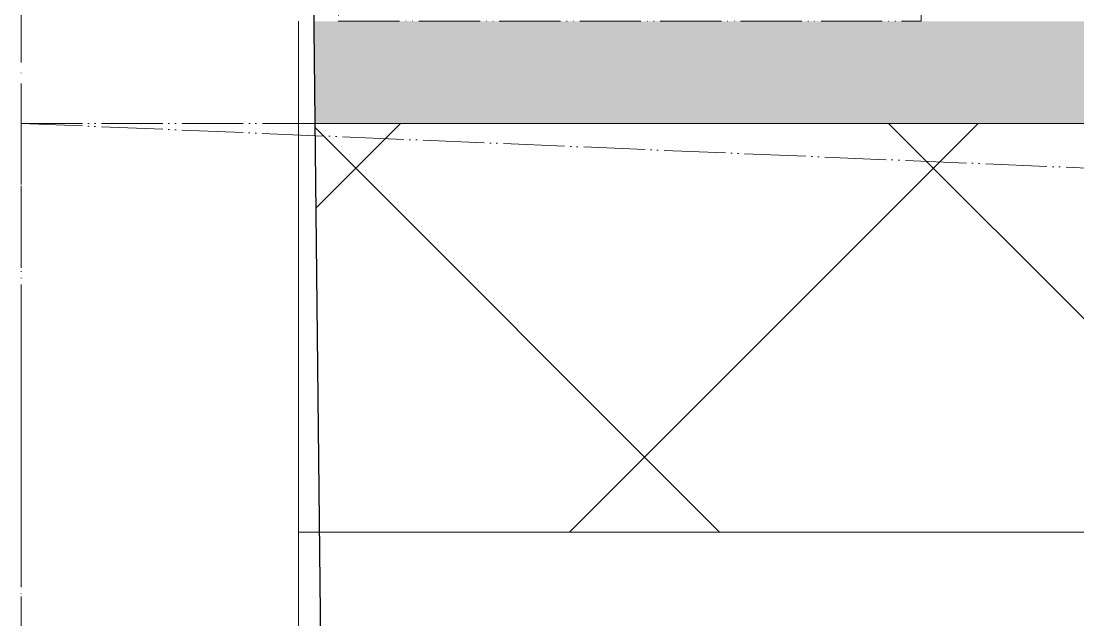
# Model space of a CAD drawing. Header units: millimetres. Extents: x -13069 to 207500, y -71366 to 56785.
# Drawn here: x 41849.6 to 42108.3, y 8445.5 to 8592 of the extents above; entities that cross this region are included whole.
import ezdxf

# ---------------------------------------------------------------- set-up
doc = ezdxf.new("R2010")
doc.units = ezdxf.units.MM
doc.linetypes.add('ADSK_Линия сетки', pattern=[25, 20, -2.5, 0, -2.5])
doc.linetypes.add('ADSK_Штрихпунктирная 2 точки_ш15 п1_5 п1_5 п1_5', pattern=[19.5, 15, -1.5, 0, -1.5, 0, -1.5])
doc.layers.add('Линии', color=7, linetype='Continuous', lineweight=9, true_color=0x00a600)
for name, color, linetype, lineweight in [('Оси', 7, 'Continuous', 9), ('Стены внутренние', 7, 'Continuous', 18), ('Стены несущие', 7, 'Continuous', 30), ('Стены отделка', 7, 'Continuous', 30), ('Стены штриховка', 7, 'Continuous', 9)]:
    doc.layers.add(name, color=color, linetype=linetype, lineweight=lineweight)

msp = doc.modelspace()

# ---------------------------------------------------------------- hatches: boundary and pattern name
at = {"layer": 'Стены внутренние'}
h = msp.add_hatch(color=256, dxfattribs=at)
h.paths.add_polyline_path([(45025, 8567.011), (45025, 8592.011), (43455, 8592.011), (43455, 8567.011), (44705.955, 8567.011)])
h.paths.add_polyline_path([(42069.934, 8567.011), (42385, 8567.011), (42385, 8592.011), (41921.218, 8592.002), (41921.495, 8567.011), (41991.327, 8567.011)])
at = {"layer": 'Стены внутренние', "lineweight": 9, "true_color": 0x0000ff}
h = msp.add_hatch(dxfattribs=at)
h.set_pattern_fill('FP_1', color=5, style=0, pattern_type=2)
h.set_pattern_definition([(45, (0, 0), (-70.71068, 70.71068), []), (135, (0, 0), (-70.71068, -70.71068), [])])
h.paths.add_polyline_path([(43606.023, 8467.011), (45025, 8467.011), (45025, 8567.011), (43455, 8567.011), (43455, 8467.011)])
h.paths.add_polyline_path([(41922.604, 8467.011), (42385, 8467.011), (42385, 8567.011), (41921.495, 8567.011), (41922.592, 8468.1)])

# ---------------------------------------------------------------- linework, layer by layer
at = {"layer": 'Линии', "color": 7, "linetype": 'ADSK_Штрихпунктирная 2 точки_ш15 п1_5 п1_5 п1_5'}
for p, q in [((42069.934, 12430.656), (41927.232, 8592.011)), ((42069.934, 8592.011), (42069.934, 12430.656)), ((41927.232, 8592.011), (42069.934, 8592.011)), ((41849.565, 8567.011), (48995, 8567.011)), ((41849.565, 8567.011), (41849.565, 8267.011)), ((41849.565, 8567.011), (48995, 8267.011))]:
    msp.add_line(p, q, dxfattribs=at)
at = {"layer": 'Оси', "linetype": 'ADSK_Линия сетки'}
msp.add_line((41849.565, -6603.62), (41849.565, 21320), dxfattribs=at)
at = {"layer": 'Стены несущие'}
msp.add_line((41916.756, 8994.554), (41988.993, 2478.232), dxfattribs=at)
at = {"layer": 'Стены отделка', "lineweight": 9}
msp.add_line((41917.5, 8442.011), (41917.5, 8592.011), dxfattribs=at)
at = {"layer": 'Стены штриховка'}
for p, q in [((41917.5, 8567.011), (42385, 8567.011)), ((41917.5, 8467.011), (42385, 8467.011))]:
    msp.add_line(p, q, dxfattribs=at)

doc.saveas('drawing.dxf')
